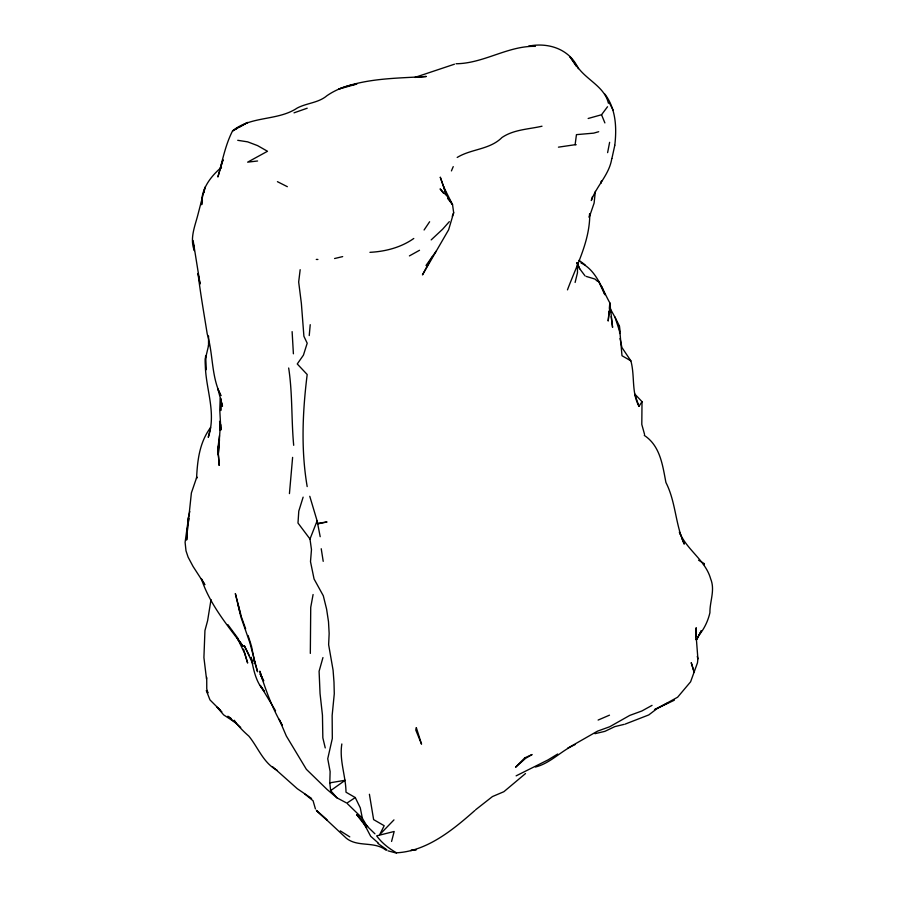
<?xml version="1.0" encoding="UTF-8"?>
<svg xmlns="http://www.w3.org/2000/svg" width="898" height="898" viewBox="0 0 898 898"><rect width="100%" height="100%" fill="white"/><g stroke="black" fill="none" stroke-linecap="round" stroke-linejoin="round"><path stroke-width="1.35" d="M208.549 336.009L208.538 346.179L208.572 345.494L205.418 358.773L205.833 369.987L205.642 355.967C202.825 383.749 217.619 409.533 208.269 437.337L210.559 427.56C199.412 442.624 197.414 460.506 196.561 478.466L196.853 476.928L191.386 492.912L188.109 523.904L188.962 518.516M220.807 398.398L220.74 410.521L220.639 399.004L222.48 406.21L217.877 388.957L220.93 395.648C211.153 376.588 213.331 354.16 207.225 333.966C204.014 313.694 200.456 293.758 198.031 273.475L200.074 284.004L193.115 240.518M310.326 653.407L310.73 607.34L313.088 594.521M374.937 833.815L366.732 825.846L362.332 818.179L360.289 807.897L355.271 797.559L346.875 803.126L336.952 797.851L330.644 790.633L329.791 782.854L330.127 771.584L327.736 758.743L332.316 738.47L332.148 715.459L334.281 693.772L333.989 682.154L333.079 670.166L328.634 644.685L329.151 633.517L328.5 621.697L326.603 609.136L323.302 595.778L314.064 578.986L310.495 561.643L311.471 549.621L309.99 539.013L317.117 520.874L309.776 496.291M220.201 398.746L219.763 409.959L220.886 430.041L220.785 424.664M695.726 639.601L696.197 627.736L695.815 637.097M642.014 401.664L639.006 406.356L634.65 393.896L642.014 401.664L641.801 424.462L644.573 434.43M589.761 213.937C589.93 241.057 576.651 265.168 567.469 289.874M341.835 743.971C339.152 760.314 345.831 775.984 345.999 792.204L355.271 797.559M188.322 517.843L186.683 539.81L188.322 517.843L189.792 511.534M614.804 145.15C616.825 127.617 615.983 108.793 604.882 94.099M292.613 457.385L289.437 493.597M309.238 335.571L310.225 324.683M609.069 311.258L608.17 321.035L609.63 308.732M609.327 308.463L609.832 302.873C601.862 288.685 596.541 270.5 580.939 262.889M595.352 191.386L594.106 203.116L589.2 217.406L589.627 213.657M696.399 639.309L697.903 658.806L697.465 662.847L690.607 681.795L677.62 697.218L657.314 708.41L648.771 714.931L625.042 724.147M300.168 269.692L298.675 282.006L301.369 303.378L303.906 336.279L307.195 343.204L303.434 355.137L297.26 363.959L307.183 374.511C302.581 411.598 300.852 449.572 307.183 486.581M188.12 520.548L185.1 542.381L186.009 550.878L188.109 557.13L193.025 566.391L204.845 584.677L201.388 578.806C209.795 604.354 227.273 625.176 243.156 646.358L236.78 637.49L241.293 644.304L237.734 638.893L244.694 653.508L247.646 663.038L243.538 649.108M220.403 424.653L218.259 454.916L219.471 439.605M558.444 147.16L575.113 144.713L576.449 134.644L593.69 133.14L598.697 131.714M219.482 435.631L217.877 448.461L219.224 465.389L217.877 448.461L218.809 444.443M202.443 200.658L201.668 204.722C200.737 189.703 210.211 177.018 220.998 167.668M204.003 192.531L205.047 187.121L198.031 214.229C195.023 226.161 189.534 238.251 194.327 250.587L193.755 245.019M607.62 152.638L609.619 142.333M211.019 599.606L207.618 620.653L204.946 630.564L203.913 657.56L206.506 678.978M694.233 672.434L691.224 662.657L694.188 672.389M611.908 158.463L614.793 145.341M575.113 282.455L577.481 272.734L577.436 262.53M391.573 841.437L394.177 831.481L376.655 835.858C381.818 842.998 388.901 848.475 396.501 852.808C426.954 851.27 452.873 829.92 474.851 810.501M322.954 657.572L319.093 671.255L320.058 693.615L322.449 715.156L322.842 737.842L325.244 747.922M446.115 193.878L440.312 177.321L446.115 193.878L443.634 186.863L452.536 204.632L453.681 212.714L448.607 229.821L422.464 274.9L432.039 257.019M592.478 196.606L591.322 200.523C596.642 185.706 609.383 174.65 611.785 158.531M303.131 497.144L298.787 511.108L297.99 523.029L309.99 539.013M452.255 216.261L453.681 212.714M451.425 170.912L453.232 166.624M698.846 635.346L696.725 639.499L701.338 630.699L698.846 635.346C704.301 628.768 707.972 621.034 709.914 612.739C709.734 601.211 715.324 590.154 710.632 578.783C705.379 560.06 686.656 549.946 679.382 532.009L680.841 535.646M424.081 230L429.626 221.75M436.192 251.159L426 265.482M588.156 118.491L601.537 114.753L607.519 106.75M221.492 167.533L219.875 169.396L223.018 159.754L217.877 176.996C222.356 161.505 225.129 145.353 232.571 130.895C251.103 115.629 277.808 121.084 297.26 108.018C306.936 102.922 318.464 102.978 327.04 95.637C335.942 89.531 346.134 85.636 356.809 84.053L338.771 89.082C366.754 77.991 396.793 78.384 426.269 76.476L414.91 77.408L454.444 64.207M449.326 221.66L442.602 229.237L431.186 239.889M393.964 819.896L379.731 834.59L384.187 825.711L373.624 819.616L369.404 794.259M525.498 773.56L503.879 791.699L492.452 796.56L475.626 809.76M330.644 790.633L345.169 780.272L329.791 782.854M703.37 563.989L704.077 563.54L698.588 560.217M413.776 238.475C401.036 247.5 385.377 251.53 369.942 252.327M557.692 754.017L548.038 759.899L516.125 775.85M567.558 748.259L597.496 731.163L609.697 726.751L629.756 715.414L641.902 710.969L652.049 705.368M575.113 744.577C561.093 750.795 550.485 763.255 535.421 767.027M237.218 128.291L232.571 130.895L247.646 122.442L239.53 127M409.409 255.908L419.523 250.284M674.342 700.204L654.496 709.656L667.697 702.943M457.194 157.453C471.327 148.787 489.758 149.764 501.993 137.495C513.824 129.48 528.507 129.312 541.999 126.214M598.124 720.061L609.484 715.167M307.195 108.22L294.016 112.834M623.953 724.417L614.804 726.617L604.882 731.354L594.959 733.688M334.572 258.534L342.677 256.603M456.038 63.747C483.719 63.534 508.077 45.585 535.421 46.359M317.117 523.444L327.04 521.951L317.858 523.882L317.117 523.444L317.117 520.874L320.193 536.69M257.58 160.989L247.646 162.156L267.503 151.268L257.569 145.611L247.657 141.85L237.734 140.312M528.596 46.146C548.442 42.105 569.848 49.132 578.357 68.719M575.113 144.713L576.19 144.713M316.287 259.432L317.903 259.455M388.003 850.833L396.489 853.1M586.214 276.416L594.959 279.053L597.529 281.343M386.118 850.271C374.286 840.82 357.887 847.544 346.336 838.238L316.388 810.322L327.04 820.121L317.117 811.13M236.095 723.002L223.669 714.898L217.092 707.242L220.01 709.981M277.426 181.665L287.349 186.694M639.006 406.356C631.305 392.325 634.998 375.892 630.867 360.85L621.988 355.72L619.395 326.019L614.984 317.106M311.606 798.49L297.272 788.702L272.689 766.813M340.32 830.886L349.782 836.88M231.1 718.456L227.811 716.256L240.709 727.436M378.024 843.491L386.881 849.822M579.03 260.308L585.036 264.809M277.426 770.473C263.383 763.143 258.31 747.753 248.869 736.135C243.392 731.387 238.329 726.258 234.232 720.252M304.86 794.068L313.076 800.769L315.423 808.93M336.952 797.851L327.04 789.421L306.375 769.328L286.327 736.012L279.143 719.242L282.275 725.315M221.851 711.822L209.975 699.901L206.316 690.551L207.954 692.897L206.764 688.912L206.72 677.418M644.281 435.395C660.266 445.902 662.601 465.287 665.923 482.484C675.88 502.027 675.285 524.353 684.265 544.109L681.818 538.059M347.515 803.811L362.332 818.179M366.406 827.271L356.798 814.8L367.742 826.508M275.54 710.733L260.252 685.41L264.461 691.348C255.627 682.11 253.483 669.223 251.081 657.201L252.765 663.723L244.323 645.684L249.24 655.36M577.122 66.284C586.113 79.855 604.466 86.455 608.406 103.191M356.798 814.8L366.732 825.846M378.496 843.211L370.672 836.274L362.657 821.041M443.41 193.104L440.099 188.906L447.215 196.247L452.536 204.632L447.563 198.346M576.898 262.71L579.681 268.727L585.036 275.866M227.811 624.593L237.734 638.018M575.753 64.757L569.904 56.675L576.538 66.598M630.867 360.85L621.91 347.481L620.047 338.535M614.804 316.927L610.112 308.463L610.64 312.515M263.799 680.763L260.106 673.87L263.114 680.673L259.803 671.12C265.527 689.877 272.375 708.365 282.286 725.36M609.282 102.686L613.042 109.938M598.371 280.872L604.882 294.735L601.896 286.832M577.122 263.047L579.681 268.727M601.537 114.753L604.882 122.914M241.54 617.319L245.648 628.836M615.074 317.364L619.665 331.474M248.073 635.492L251.025 644.641M251.44 645.954L254.751 662.578L253.573 658.638L257.569 671.771L249.801 642.519L240.877 616.937L235.343 593.578L241.203 616.084M697.263 656.382L697.903 658.806M237.734 603.31L240.26 613.66M321.226 548.734L323.213 561.34M293.691 445.307C291.278 419.613 292.602 393.638 288.673 368M220.538 428.223L219.606 421.319L220.291 430.389M611.168 316.567L612.582 327.377L609.832 302.873M293.399 353.801L292.119 331.631M619.395 326.019L619.654 333.506M704.077 563.54L704.111 564.73M416.346 727.706L415.774 730.029L421.544 744.161L416.346 727.706M601.638 180.655L600.919 183.147L601.66 180.756M524.735 757.901L515.575 767.229L525.498 758.417L532.099 754.533L524.735 757.901M416.346 849.609L410.813 850.507L416.346 849.609"/></g></svg>
